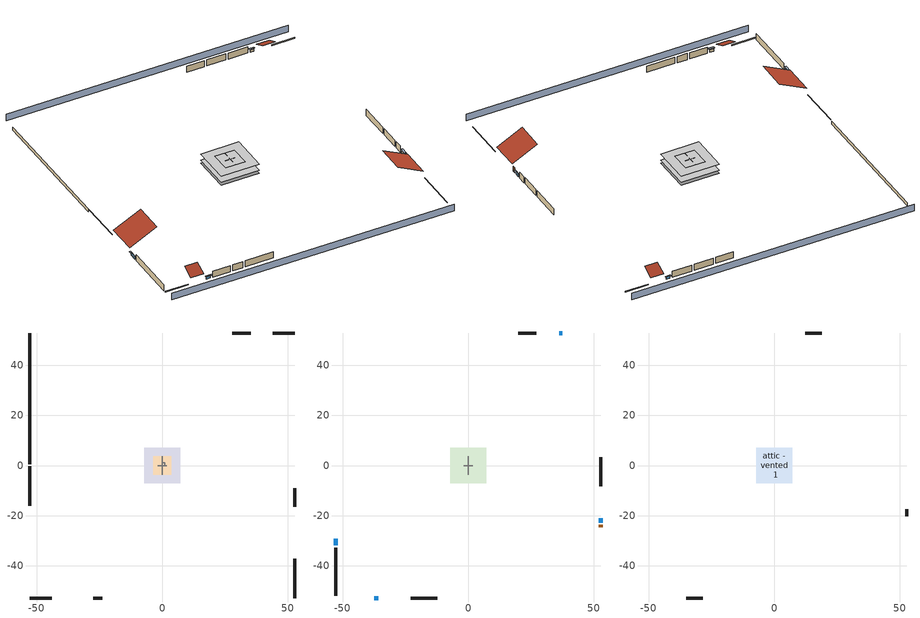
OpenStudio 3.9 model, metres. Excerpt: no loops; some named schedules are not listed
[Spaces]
garage 1
 floor foundation (Slab1 construction): -3.66,-3.66 -3.66,3.66 3.66,3.66 3.66,-3.66 z0
 wall outside (Wall1 construction): 35.23,52.75 27.92,52.75 z0.3:2.74
 wall outside (Wall2 construction): 52.75,-16.46 52.75,-9.14 z0.3:2.74
 wall outside (Wall12 construction): -27.49,-52.75 -23.83,-52.75 z0.3:2.74
 wall to conditioned space 1 (Wall5 construction Reversed): 0,3.66 0,-3.66 z0.3:2.74
 wall to conditioned space 1 (Wall6 construction Reversed): -1.83,0 1.83,0 z0.3:2.74
crawlspace - vented 1
 floor foundation (Slab2 construction): -7.11,-7.11 -7.11,7.11 7.11,7.11 7.11,-7.11 z-0.91
 wall outside (RimJoist1 construction): -52.75,-0.39 -52.75,-16.06 z0.3:0.61
 wall outside (RimJoist2 construction): 52.75,52.75 44.06,52.75 z0.3:0.61
 wall outside (RimJoist3 construction): 52.75,-52.75 52.75,-37.08 z0.3:0.61
 wall outside (RimJoist4 construction): -52.75,-52.75 -44.06,-52.75 z0.3:0.61
 wall foundation (FoundationWall1 construction): -52.75,52.75 -52.75,0.54 z-0.91:0.3
central ac and furnace airloop ret air space
 floor adiabatic (AdiabaticConst): 0,0 0,1 1,1 1,0 z0
 wall adiabatic (AdiabaticConst): 0,1 0,0 1,0 1,1 0,1 z0:1
 ceiling adiabatic (AdiabaticConst): 1,0 1,1 0,1 0,0 z1
conditioned space 1
 floor to crawlspace - vented 1 (Floor2 construction): -7.11,-7.11 -7.11,7.11 7.11,7.11 7.11,-7.11 z0.3
 wall outside (Wall3 construction): -52.75,-32.73 -52.75,-51.82 z0.3:2.74
 wall outside (Wall4 construction): 26.99,52.75 19.82,52.75 z0.3:2.74
 wall outside (Wall7 construction): 52.75,-8.21 52.75,3.24 z0.3:2.74
 wall outside (Wall8 construction): -22.9,-52.75 -12.3,-52.75 z0.3:2.74
 wall outside (AdiabaticWallConstruction): -52.75,-29.23 -52.75,-31.8 z0.3:1.46; 37.47,52.75 36.16,52.75 z0.3:1.16; 52.75,-22.75 52.75,-21.06 z0.3:1.43; -37.47,-52.75 -35.87,-52.75 z0.3:1.34
 wall outside (AdiabaticWallConstruction 1): 52.75,-24.59 52.75,-23.67 z0.3:2.34
 window (WindowConstruction): -52.75,-29.23 -52.75,-31.8 z0.3:1.46
 window (WindowConstruction 1): 37.47,52.75 36.16,52.75 z0.3:1.16
 window (WindowConstruction 2): 52.75,-22.75 52.75,-21.06 z0.3:1.43
 window (WindowConstruction 3): -37.47,-52.75 -35.87,-52.75 z0.3:1.34
 door (Door): 52.75,-24.59 52.75,-23.67 z0.3:2.34
attic - vented 1
 floor to garage 1 (Floor1 construction): -3.66,-3.66 -3.66,3.66 3.66,3.66 3.66,-3.66 z2.74
 floor to conditioned space 1 (Floor3 construction Reversed): -7.11,-7.11 -7.11,7.11 7.11,7.11 7.11,-7.11 z2.74
 wall outside (Wall9 construction): 18.89,52.75 12.36,52.75 z0.3:2.74
 wall outside (Wall10 construction): -34.94,-52.75 -28.42,-52.75 z0.3:2.74
 wall outside (Wall11 construction): 52.75,-20.13 52.75,-17.38 z0.3:2.74
 roof outside (Roof1 construction): -52.75,-28.31,2.74 -42.63,-28.31,7.81 -42.63,-16.99,7.81 -52.75,-16.99,2.74
 roof outside (Roof2 construction): 38.4,52.75,2.74 38.4,48.51,4.86 43.14,48.51,4.86 43.14,52.75,2.74
 roof outside (Roof3 construction): -38.4,-52.75,2.74 -38.4,-48.51,4.86 -43.14,-48.51,4.86 -43.14,-52.75,2.74
 roof outside (Roof4 construction): 52.75,-25.52,2.74 43.24,-25.52,7.5 43.24,-36.16,7.5 52.75,-36.16,2.74
shading: -52.75,-57.32 52.75,-57.32 / 52.75,57.32 -52.75,57.32 z0:2.74; -52.75,-32.11 -52.75,-28.93 -53.36,-28.93 -53.36,-32.11 z1.77; 35.86,52.75 37.77,52.75 37.77,53.36 35.86,53.36 z1.46; 52.75,-20.75 52.75,-23.05 53.36,-23.05 53.36,-20.75 z1.74; -35.57,-52.75 -37.77,-52.75 -37.77,-53.36 -35.57,-53.36 z1.65
[Site]
Portland Intl Arpt_OR: Latitude {deg}=45.59; Longitude {deg}=-122.6; Time Zone {hr}=-8; Elevation {m}=33; Terrain=Suburbs; Keep Site Location Information=Yes
[Site:GroundTemperature:Shallow]
10.2558, 8.96328, 8.85977, 9.47314, 11.9355, 14.3863, 16.5111, 17.8571, 17.9714, 16.8767, 14.8061, 12.4304
[Site:WaterMainsTemperature]
Calculation Method=Schedule; Temperature Schedule=mains temperature schedule
[Building]
Building 1
[Material] Roughness=Rough
Name | Thickness {m} | Conductivity {W/m-K} | Density {kg/m3} | Specific Heat {J/kg-K} | Thermal Absorptance | Solar Absorptance | Visible Absorptance
wood shingles or shakes | 0.00635 | 0.162714 | 1121.4 | 1465.45 | 0.9 | 0.85 | 0.85
roof rigid ins | 0.00281632 | 0.029427 | 32.04 | 1214.23 | 0.9 | 0.7 | 0.7
osb sheathing 0.5 in. | 0.0127 | 0.115458 | 512.64 | 1214.23 | 0.9 | 0.6 | 0.6
wood siding | 0.0254 | 0.102417 | 544.68 | 1172.36 | 0.9 | 0.85 | 0.85
osb sheathing 0.5 in. 1 | 0.0127 | 0.115458 | 512.64 | 1214.23 | 0.9 | 0.7 | 0.7
wall stud and cavity | 0.1397 | 0.727959 | 139.0536 | 1170.24 | 0.9 | 0.6 | 0.6
wall stud and cavity 1 | 0.1397 | 0.550994 | 139.0536 | 1170.24 | 0.9 | 0.7 | 0.7
gypsum board | 0.0127 | 0.160291 | 801 | 837.4 | 0.9 | 0.6 | 0.6
osb sheathing 0.5 in. 2; osb sheathing 0.5 in. 3 | 0.0127 | 0.115458 | 512.64 | 1214.23
wall stud and cavity 2 | 0.1397 | 0.335416 | 139.0536 | 1170.24 | 0.9 | 0.7 | 0.7
rim joist stud and cavity | 0.0508 | 0.178688 | 50.32683 | 1063.81 | 0.9 | 0.6 | 0.6
ceiling stud and cavity | 0.1397 | 1.39189 | 65.682 | 1177.47 | 0.9 | 0.7 | 0.7
floor stud and cavity | 0.1397 | 0.923637 | 92.3553 | 1139.71 | 0.9 | 0.7 | 0.7
osb sheathing 0.75 in. | 0.01905 | 0.115458 | 512.64 | 1214.23 | 0.9 | 0.7 | 0.7
floor covering | 0.0127 | 0.0433444 | 54.468 | 1339.84 | 0.9 | 0.6 | 0.6
ceiling loosefill ins | 0.254 | 0.0480833 | 16.02 | 1046.75 | 0.9 | 0.7 | 0.7
ceiling stud and cavity 1 | 0.1397 | 0.104117 | 65.682 | 1177.47 | 0.9 | 0.7 | 0.7
concrete 4.0 in. | 0.1016 | 1.803125 | 2242.8 | 837.4 | 0.9 | 0.7 | 0.7
concrete 8.0 in. | 0.2032 | 1.803125 | 2242.8 | 837.4 | 0.9 | 0.7 | 0.7
soil 0.5 in. | 0.0127 | 1.3848 | 1842.3 | 418.7 | 0.9 | 0.7 | 0.7
wood siding 1; wood siding 2 | 0.0254 | 0.102417 | 544.68 | 1172.36
wall rigid ins | 0.512978 | 0.029427 | 32.04 | 1214.23 | 0.9 | 0.7 | 0.7
wall stud and cavity 3 | 0.0889 | 0.380278 | 52.3479 | 1209.89 | 0.9 | 0.7 | 0.7
door material | 0.04445 | 0.0612267 | 512.64 | 1214.23 | 0.9 | 0.7 | 0.7
wall stud and cavity 4 | 0.0889 | 0.391764 | 83.0341 | 1211.67 | 0.9 | 0.7 | 0.7
furniture material conditioned space 1; furniture material garage 1 | 0.1524 | 0.115458 | 640.8 | 1214.23 | 0.9 | 0.6 | 0.6
[Construction]
Roof1 construction; Roof2 construction; Roof3 construction; Roof4 construction: wood shingles or shakes, roof rigid ins, osb sheathing 0.5 in.
Wall1 construction; Wall2 construction: wood siding, osb sheathing 0.5 in. 1, wall stud and cavity
Wall3 construction; Wall4 construction: wood siding, osb sheathing 0.5 in. 1, wall stud and cavity 1, gypsum board
Wall5 construction Reversed: gypsum board, wall stud and cavity 2, osb sheathing 0.5 in. 2
Wall6 construction Reversed: gypsum board, wall stud and cavity 2, osb sheathing 0.5 in. 3
Wall7 construction; Wall8 construction: wood siding, osb sheathing 0.5 in. 3, wall stud and cavity 1, gypsum board
Wall9 construction; Wall10 construction; Wall11 construction; Wall12 construction: wood siding, osb sheathing 0.5 in. 3, wall stud and cavity
RimJoist1 construction; RimJoist2 construction; RimJoist3 construction; RimJoist4 construction: wood siding, rim joist stud and cavity
Floor1 construction: ceiling stud and cavity
Floor2 construction: floor stud and cavity, osb sheathing 0.75 in., floor covering
Floor3 construction Reversed: gypsum board, ceiling stud and cavity 1, ceiling loosefill ins
Slab1 construction: concrete 4.0 in.
FoundationWall1 construction: concrete 8.0 in.
Slab2 construction: soil 0.5 in.
WindowConstruction; WindowConstruction 1; WindowConstruction 2; WindowConstruction 3: WindowMaterial
AdiabaticWallConstruction: wood siding 1, wall rigid ins, wall stud and cavity 3, gypsum board
Door: door material
AdiabaticWallConstruction 1: wood siding 2, wall rigid ins, wall stud and cavity 3, gypsum board
PartitionWallConstruction: gypsum board, wall stud and cavity 4, gypsum board
furniture construction conditioned space 1: furniture material conditioned space 1
furniture construction garage 1: furniture material garage 1
AdiabaticConst: Adiabatic
[WindowMaterial:SimpleGlazingSystem]
WindowMaterial: U-Factor {W/m2-K}=1.93052; Solar Heat Gain Coefficient=0.49
[Material:NoMass]
Adiabatic: Roughness=Rough; Thermal Resistance {m2-K/W}=176.1
[ThermalZone] Multiplier=1; Use Ideal Air Loads=No
Name | Volume {m3} | Thermostat
conditioned space | 493.619 | conditioned space temperature setpoint
attic - vented | 305.205
garage | 130.484
crawlspace - vented | 246.81
central ac and furnace airloop ret air zone | 1
[Sizing:Zone] Zone Cooling Design Supply Air Temperature Input Method=SupplyAirTemperature; Zone Cooling Design Supply Air Temperature {C}=14; Zone Cooling Design Supply Air Temperature Difference {deltaC}=11.11; Zone Heating Design Supply Air Temperature Input Method=SupplyAirTemperature; Zone Heating Design Supply Air Temperature {C}=40; Zone Heating Design Supply Air Temperature Difference {deltaC}=11.11; Zone Cooling Design Supply Air Humidity Ratio {kg-H2O/kg-air}=0.0085; Zone Heating Design Supply Air Humidity Ratio {kg-H2O/kg-air}=0.008; Cooling Design Air Flow Method=DesignDay; Heating Design Air Flow Method=DesignDay; Account for Dedicated Outdoor Air System=No; Dedicated Outdoor Air System Control Strategy=NeutralSupplyAir; Dedicated Outdoor Air Low Setpoint Temperature for Design {C}=autosize; Dedicated Outdoor Air High Setpoint Temperature for Design {C}=autosize; Zone Load Sizing Method=Sensible Load Only No Latent Load; Zone Latent Cooling Design Supply Air Humidity Ratio Input Method=HumidityRatioDifference; Zone Cooling Design Supply Air Humidity Ratio Difference {kgWater/kgDryAir}=0.005; Zone Latent Heating Design Supply Air Humidity Ratio Input Method=HumidityRatioDifference; Zone Humidification Design Supply Air Humidity Ratio Difference {kgWater/kgDryAir}=0.005; Sizing Option=Coincident
attic - vented; garage; crawlspace - vented; central ac and furnace airloop ret air zone
[Space]
Name | Thermal Zone | Volume {m3}
conditioned space 1 | conditioned space | 493.619
attic - vented 1 | attic - vented | 305.205
garage 1 | garage | 130.484
crawlspace - vented 1 | crawlspace - vented | 246.81
central ac and furnace airloop ret air space | central ac and furnace airloop ret air zone
[ThermostatSetpoint:DualSetpoint]
conditioned space temperature setpoint: Heating Setpoint Temperature Schedule=heating setpoint; Cooling Setpoint Temperature Schedule=cooling setpoint; Temperature Difference Between Cutout And Setpoint {deltaC}=0
[Foundation:Kiva] Wall Depth Below Slab {m}=0.2032
Name | Initial Indoor Air Temperature {C} | Wall Height Above Grade {m}
Foundation Kiva 1 | 13.4258 | 0.1016
Foundation Kiva 2 | 7.91658 | 0.3048
[Foundation:Kiva:Settings]
Soil Conductivity {W/m-K}=1.3848; Soil Density {kg/m3}=1842.3; Soil Specific Heat {J/kg-K}=418.7; Ground Solar Absorptivity=0.9; Ground Thermal Absorptivity=0.9; Ground Surface Roughness {m}=0.03; Far-Field Width {m}=40; Deep-Ground Boundary Condition=ZeroFlux; Deep-Ground Depth {m}=40; Minimum Cell Dimension {m}=0.2; Maximum Cell Growth Coefficient=3; Simulation Timestep=Timestep
[SurfaceProperty:ExposedFoundationPerimeter] Exposed Perimeter Calculation Method=TotalExposedPerimeter
Name | Total Exposed Perimeter {m}
Slab1 | 18.288
Slab2 | 52.21224
[SurfaceProperty:IncidentSolarMultiplier] Incident Solar Multiplier=1; Incident Solar Multiplier Schedule=trans schedule winter=0.85 summer=0.7
Window1; Window2; Window3; Window4
[InternalMass:Definition] Design Level Calculation Method=SurfaceArea
Name | Construction | Surface Area {m2}
partition wall mass | PartitionWallConstruction | 202.436
furniture mass conditioned space 1 | furniture construction conditioned space 1 | 80.97429
furniture mass garage 1 | furniture construction garage 1 | 5.35122
[InternalMass] Multiplier=1
Name | Internal Mass Definition | Space or SpaceType
partition wall mass | partition wall mass | conditioned space 1
furniture mass conditioned space 1 | furniture mass conditioned space 1 | conditioned space 1
furniture mass garage 1 | furniture mass garage 1 | garage 1
[Fan:SystemModel]
central ac and furnace supply fan: Availability Schedule=Always On Discrete; Design Maximum Air Flow Rate {m3/s}=0.658839; Speed Control Method=Discrete; Electric Power Minimum Flow Rate Fraction=0.2; Design Pressure Rise {Pa}=500; Motor Efficiency=1; Motor In Air Stream Fraction=1; Design Electric Power Consumption {W}=autosize; Design Power Sizing Method=PowerPerFlow; Electric Power Per Unit Flow Rate {W/(m3/s)}=1059.44; Electric Power Per Unit Flow Rate Per Unit Pressure {W-s/m3-Pa}=1.66667; Fan Total Efficiency=0.7; Motor Loss Radiative Fraction=0; Speed Flow Fraction 1=0.96705; Speed Electric Power Fraction 1=0.90437; Speed Flow Fraction 2=1; Speed Electric Power Fraction 2=1
[EnergyManagementSystem:Sensor]
Name | Output Variable or Output Meter Index Key | Output Variable or Output Meter
central_ac_and_furnace_supply_fan_s; central_ac_and_furnace_supply_fan_s_1 | central ac and furnace supply fan | Fan Electricity Energy
water_heater_amb_temp | garage | Zone Mean Air Temperature
water_heater_amb_rh | garage | Zone Air Relative Humidity
water_heater_T_set | water heater setpoint | Schedule Value
out_pb_s |  | Site Outdoor Air Barometric Pressure
out_wt_s |  | Site Outdoor Air Humidity Ratio
site_vw_s |  | Site Wind Speed
cool_season | cooling season schedule | Schedule Value
central_ac_and_furnace_airloop_Fan_RTF_s | central ac and furnace supply fan | Fan Runtime Fraction Speed 1
central_ac_and_furnace_airloop_Fan_RTF_s_1 | central ac and furnace supply fan | Fan Runtime Fraction Speed 2
central_ac_and_furnace_airloop_AH_MFR_s | Node 7 | System Node Mass Flow Rate
central_ac_and_furnace_airloop_AH_VFR_s | Node 7 | System Node Current Density Volume Flow Rate
central_ac_and_furnace_airloop_AH_Tout_s | Node 7 | System Node Temperature
central_ac_and_furnace_airloop_AH_Wout_s | Node 7 | System Node Humidity Ratio
central_ac_and_furnace_airloop_RA_T_s | Node 10 | System Node Temperature
central_ac_and_furnace_airloop_Ra_W_s | Node 10 | System Node Humidity Ratio
central_ac_and_furnace_airloop_0_DZ_T_s | crawlspace - vented | Zone Air Temperature
central_ac_and_furnace_airloop_0_DZ_W_s | crawlspace - vented | Zone Mean Air Humidity Ratio
natural_vent_s | natural vent schedule | Schedule Value
htg_sp_s | heating setpoint | Schedule Value
clg_sp_s | cooling setpoint | Schedule Value
mech_vent_range_fan_0_sch_s | mech vent range fan 0 schedule | Schedule Value
mech_vent_bath_fan_0_sch_s | mech vent bath fan 0 schedule | Schedule Value
clothes_dryer_exhaust_0_sch_s | clothes_dryer | Schedule Value
htg_load_cond |  | Heating:EnergyTransfer:Zone:CONDITIONED SPACE
clg_load_cond |  | Cooling:EnergyTransfer:Zone:CONDITIONED SPACE
htg_load_duct |  | Heating:EnergyTransfer:Zone:CENTRAL AC AND FURNACE AIRLOOP RET AIR ZONE
clg_load_duct |  | Cooling:EnergyTransfer:Zone:CENTRAL AC AND FURNACE AIRLOOP RET AIR ZONE
s_conv | Floor2 | Surface Inside Face Convection Heat Gain Energy
s_ig | Floor2 | Surface Inside Face Internal Gains Radiation Heat Gain Energy
s_sol | Floor2 | Surface Inside Face Solar Radiation Heat Gain Energy
s_lgt | Floor2 | Surface Inside Face Lights Radiation Heat Gain Energy
s_surf | Floor2 | Surface Inside Face Net Surface Thermal Radiation Heat Gain Energy
s_conv_1 | Floor3 | Surface Inside Face Convection Heat Gain Energy
s_ig_1 | Floor3 | Surface Inside Face Internal Gains Radiation Heat Gain Energy
s_sol_1 | Floor3 | Surface Inside Face Solar Radiation Heat Gain Energy
s_lgt_1 | Floor3 | Surface Inside Face Lights Radiation Heat Gain Energy
s_surf_1 | Floor3 | Surface Inside Face Net Surface Thermal Radiation Heat Gain Energy
ss_sol | Door1 | Surface Inside Face Solar Radiation Heat Gain Energy
ss_lgt | Door1 | Surface Inside Face Lights Radiation Heat Gain Energy
ss_conv | Door1 | Surface Inside Face Convection Heat Gain Energy
ss_ig | Door1 | Surface Inside Face Internal Gains Radiation Heat Gain Energy
ss_surf | Door1 | Surface Inside Face Net Surface Thermal Radiation Heat Gain Energy
ss_conv_1 | Window1 | Surface Inside Face Convection Heat Gain Energy
ss_ig_1 | Window1 | Surface Inside Face Internal Gains Radiation Heat Gain Energy
ss_surf_1 | Window1 | Surface Inside Face Net Surface Thermal Radiation Heat Gain Energy
ss_trans_in | Window1 | Surface Window Transmitted Solar Radiation Rate
ss_back_out | Window1 | Surface Window Shortwave from Zone Back Out Window Heat Transfer Rate
ss_trans_out | Window1 | Surface Inside Face Initial Transmitted Diffuse Transmitted Out Window Solar Radiation Rate
ss_conv_2 | Window2 | Surface Inside Face Convection Heat Gain Energy
ss_ig_2 | Window2 | Surface Inside Face Internal Gains Radiation Heat Gain Energy
ss_surf_2 | Window2 | Surface Inside Face Net Surface Thermal Radiation Heat Gain Energy
ss_trans_in_1 | Window2 | Surface Window Transmitted Solar Radiation Rate
ss_back_out_1 | Window2 | Surface Window Shortwave from Zone Back Out Window Heat Transfer Rate
ss_trans_out_1 | Window2 | Surface Inside Face Initial Transmitted Diffuse Transmitted Out Window Solar Radiation Rate
ss_conv_3 | Window3 | Surface Inside Face Convection Heat Gain Energy
ss_ig_3 | Window3 | Surface Inside Face Internal Gains Radiation Heat Gain Energy
ss_surf_3 | Window3 | Surface Inside Face Net Surface Thermal Radiation Heat Gain Energy
[OtherEquipment:Definition] Design Level Calculation Method=EquipmentLevel
Name | Design Level {W} | Fraction Latent | Fraction Radiant | Fraction Lost
water heater sens; central ac and furnace airloop_0 SupSensLkToCond; central ac and furnace airloop_0 SupCondToLv; central ac and furnace airloop_0 RetCondToRP; central ac and furnace airloop_0 RetSensLkToRP; central ac and furnace airloop_0 SupCondToDZ; central ac and furnace airloop_0 RetCondToDZ; central ac and furnace airloop_0 SupSensLkToDZ; mech vent house fan sensible load | 0 | 0 | 0 | 0
water heater lat; central ac and furnace airloop_0 SupLatLkToCond; central ac and furnace airloop_0 RetLatLkToRP; central ac and furnace airloop_0 SupLatLkToDZ; mech vent house fan latent load | 0 | 1 | 0 | 0
water heater energy adjustment1 | 0.01 | 0 | 0 | 1
clothes dryer 2 | 0 | 0.015 | 0.081 | 0.85
cooking range 2 | 4872.08 | 0.16 | 0.384 | 0.2
general water use sensible | -43.4886 | 0 | 0.6 | 0
general water use latent | 44.1266 | 1 | 0 | 0
[OtherEquipment]
Name | Other Equipment Definition | Space or SpaceType | Schedule | Fuel Type
water heater sens | water heater sens | garage 1 | Always On Discrete
water heater lat | water heater lat | garage 1 | Always On Discrete
water heater energy adjustment1 | water heater energy adjustment1 | garage 1 | Always On Discrete | Electricity
clothes dryer 1 | clothes dryer 2 | conditioned space 1 | clothes_dryer | Electricity
cooking range 1 | cooking range 2 | conditioned space 1 | cooking_range | NaturalGas
general water use sensible | general water use sensible | conditioned space 1 | general water use schedule
general water use latent | general water use latent | conditioned space 1 | general water use schedule
central ac and furnace airloop_0 SupSensLkToCond | central ac and furnace airloop_0 SupSensLkToCond | conditioned space 1 | Always On Discrete
central ac and furnace airloop_0 SupLatLkToCond | central ac and furnace airloop_0 SupLatLkToCond | conditioned space 1 | Always On Discrete
central ac and furnace airloop_0 SupCondToLv | central ac and furnace airloop_0 SupCondToLv | conditioned space 1 | Always On Discrete
central ac and furnace airloop_0 RetCondToRP | central ac and furnace airloop_0 RetCondToRP | central ac and furnace airloop ret air space | Always On Discrete
central ac and furnace airloop_0 RetSensLkToRP | central ac and furnace airloop_0 RetSensLkToRP | central ac and furnace airloop ret air space | Always On Discrete
central ac and furnace airloop_0 RetLatLkToRP | central ac and furnace airloop_0 RetLatLkToRP | central ac and furnace airloop ret air space | Always On Discrete
central ac and furnace airloop_0 SupCondToDZ | central ac and furnace airloop_0 SupCondToDZ | crawlspace - vented 1 | Always On Discrete
central ac and furnace airloop_0 RetCondToDZ | central ac and furnace airloop_0 RetCondToDZ | crawlspace - vented 1 | Always On Discrete
central ac and furnace airloop_0 SupSensLkToDZ | central ac and furnace airloop_0 SupSensLkToDZ | crawlspace - vented 1 | Always On Discrete
central ac and furnace airloop_0 SupLatLkToDZ | central ac and furnace airloop_0 SupLatLkToDZ | crawlspace - vented 1 | Always On Discrete
mech vent house fan sensible load | mech vent house fan sensible load | conditioned space 1 | Always On Discrete
mech vent house fan latent load | mech vent house fan latent load | conditioned space 1 | Always On Discrete
[ElectricEquipment:Definition] Design Level Calculation Method=EquipmentLevel
Name | Design Level {W} | Fraction Latent | Fraction Radiant | Fraction Lost
clothes washer | 372.772 | 0.03 | 0.162 | 0.7
clothes dryer | 5789.91 | 0.015 | 0.081 | 0.85
dishwasher | 1887.36 | 0.3 | 0.18 | 0.4
fridge | 45.9075 | 0 | 0.6 | 0
freezer | 194.914 | 0 | 0.6 | 0
cooking range | 166.242 | 0.16 | 0.384 | 0.2
misc tv | 839.829 | 0 | 0.6 | 0
misc plug loads | 699.227 | 0.021 | 0.558 | 0.049
whole house fan; mech vent house fan | 0 | 0 | 0 | 1
mech vent house fan cfis | 0 | 0 | 0 | 0
mech vent range fan 0; mech vent bath fan 0 | 30 | 0 | 0 | 1
[ElectricEquipment]
Name | Electric Equipment Definition | Space or SpaceType | Schedule
clothes washer | clothes washer | conditioned space 1 | clothes_washer
clothes dryer | clothes dryer | conditioned space 1 | clothes_dryer
dishwasher | dishwasher | conditioned space 1 | dishwasher
fridge | fridge | conditioned space 1 | fridge schedule
freezer | freezer | garage 1 | freezer schedule
cooking range | cooking range | conditioned space 1 | cooking_range
misc tv | misc tv | conditioned space 1 | plug_loads_tv
misc plug loads | misc plug loads | conditioned space 1 | plug_loads_other
whole house fan | whole house fan | conditioned space 1 | Always On Discrete
mech vent house fan | mech vent house fan | conditioned space 1 | mech vent house fan schedule
mech vent house fan cfis | mech vent house fan cfis | conditioned space 1 | mech vent house fan cfis schedule
mech vent range fan 0 | mech vent range fan 0 | conditioned space 1 | mech vent range fan 0 schedule
mech vent bath fan 0 | mech vent bath fan 0 | conditioned space 1 | mech vent bath fan 0 schedule
[WaterUse:Equipment:Definition]
Name | Peak Flow Rate {m3/s}
clothes washer | 4.58307e-06
dishwasher | 8.14412e-06
[Lights:Definition] Design Level Calculation Method=LightingLevel; Fraction Radiant=0.6; Fraction Visible=0.2; Return Air Fraction=0
Name | Lighting Level {W}
interior lighting | 306.375
garage lighting | 8.86063
[Lights] Fraction Replaceable=1
Name | Lights Definition | Space or SpaceType | Schedule
interior lighting | interior lighting | conditioned space 1 | lighting_interior
garage lighting | garage lighting | garage 1 | lighting_garage
[Exterior:Lights:Definition]
exterior lighting: Design Level {W}=8.01452
[Exterior:Lights]
exterior lighting: Exterior Lights Definition=exterior lighting; Schedule=exterior lighting schedule
[People:Definition]
occupants: Number of People Calculation Method=People; Number of People {people}=2; Fraction Radiant=0.314171; Sensible Heat Fraction=0.56303; Carbon Dioxide Generation Rate {m3/s-W}=0; Enable ASHRAE 55 Comfort Warnings=No; Mean Radiant Temperature Calculation Type=EnclosureAveraged
[People]
occupants: People Definition=occupants; Space or SpaceType=conditioned space 1; Number of People Schedule=occupants; Activity Level Schedule=occupants activity schedule; Multiplier=1
[ZoneMixing] Schedule=Always On Continuous; Design Flow Rate Calculation Method=Flow/Zone; Design Flow Rate {m3/s}=0
Name | Zone or Space | Source Zone or Space
central ac and furnace airloop_0 ZoneMixDZToCond mix | conditioned space | crawlspace - vented
central ac and furnace airloop_0 ZoneMixCondToDZ mix | crawlspace - vented | conditioned space
whole house fan mix | attic - vented | conditioned space
[SpaceInfiltration:DesignFlowRate] Schedule=Always On Discrete
Name | Space or SpaceType | Design Flow Rate Calculation Method | Design Flow Rate {m3/s} | Air Changes per Hour {1/hr} | Constant Term Coefficient | Temperature Term Coefficient | Velocity Term Coefficient | Velocity Squared Term Coefficient
natural vent flow; whole house fan flow; infil flow | conditioned space 1 | Flow/Space | 0
infil crawlspace - vented 1 | crawlspace - vented 1 | AirChanges/Hour |  | 2.6013 | 1 | 0 | 0 | 0
crawlspace_vented 1 duct leakage imbalance infil flow | crawlspace - vented 1 | Flow/Space | 0
[SpaceInfiltration:EffectiveLeakageArea] Schedule=Always On Discrete
Name | Space or SpaceType | Effective Air Leakage Area {cm2} | Stack Coefficient | Wind Coefficient
infil garage 1 | garage 1 | 543.674 | 0.000129147 | 4.64657e-05
infil attic - vented 1 | attic - vented 1 | 8530.74 | 0.000248762 | 3.93465e-05
